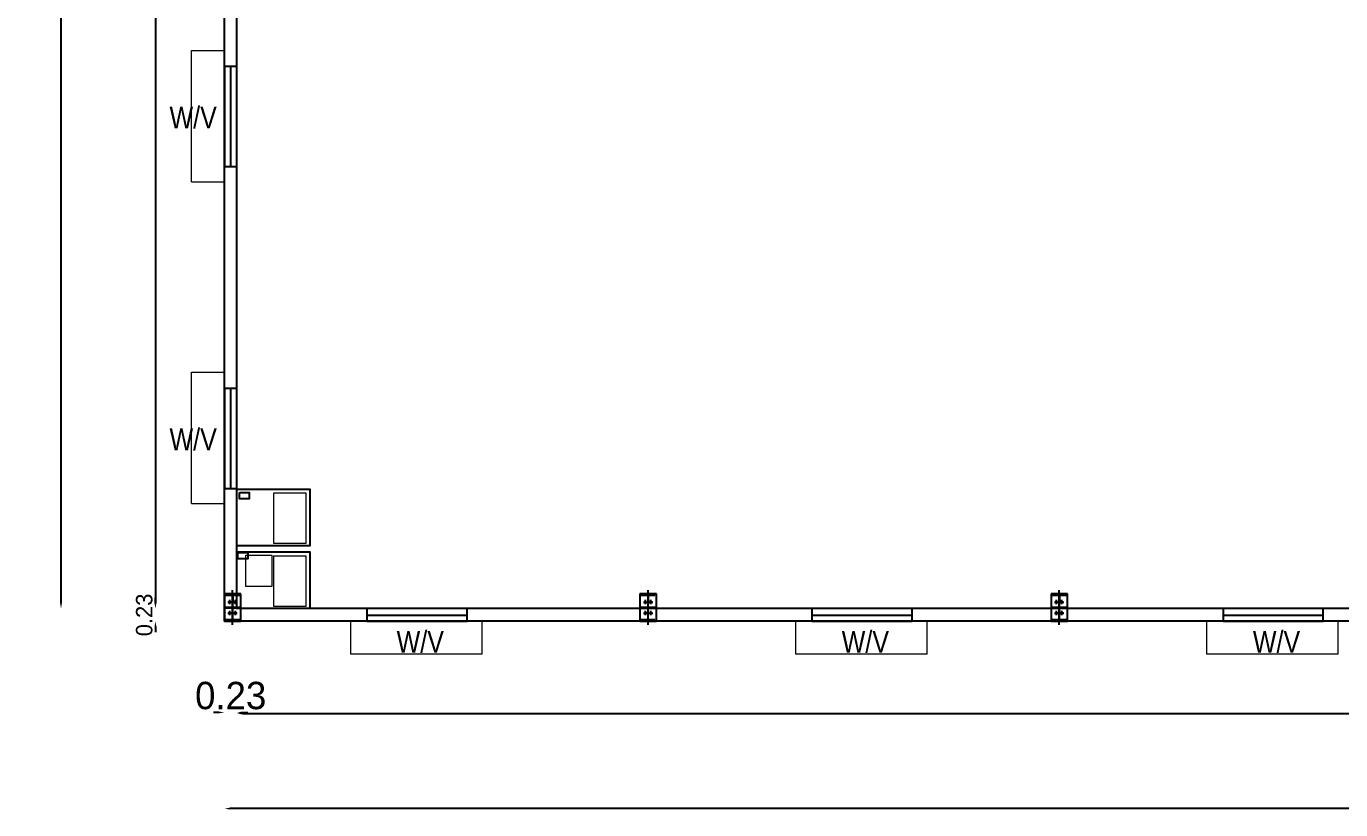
# Model space of a CAD drawing. Header units: metres. Extents: x -121582 to -58867, y 55115 to 110853.
# Drawn here: x -60605.79 to -60581.77, y 55117.44 to 55131.76 of the extents above; entities that cross this region are included whole.
import ezdxf

# ---------------------------------------------------------------- set-up
doc = ezdxf.new("R2010")
doc.units = ezdxf.units.M
doc.header["$PDMODE"] = 34
doc.linetypes.add('CEN', pattern=[1.75, 1.25, -0.25, 0, -0.25])
doc.linetypes.add('CENTER2', pattern=[1.125, 0.75, -0.125, 0.125, -0.125])
doc.layers.get('DefPoints').update_dxf_attribs({"color": 200})
for name, color, linetype in [('BLK_1_FLR_0_BLT_UP_AREA', 1, 'Continuous'), ('BLK_1_FLR_0_CARPET_AREA', 10, 'Continuous'), ('BLK_1_FLR_0_WASH', 60, 'Continuous'), ('BLK_1_FLR_0_WATER_CLOSET', 1, 'Continuous'), ('BLK_2_FLR_0_REGULAR_ROOM', 117, 'Continuous'), ('WORKSHOP_AREA', 121, 'Continuous')]:
    doc.layers.add(name, color=color, linetype=linetype)
doc.layers.add('BLK_1_FLR_0_URINAL', color=235, linetype='Continuous', lineweight=0)
doc.layers.add('TOILET_VENTILATION', color=6, linetype='Continuous', lineweight=0)
doc.styles.add('ANAND', font='BKANT.TTF')
doc.styles.add('style1', font='swissc.ttf', dxfattribs={"height": 70})
doc.dimstyles.new('V1', dxfattribs={"dimtxt": 0.3, "dimasz": 0.1, "dimexe": 0.02, "dimexo": 0.02, "dimgap": 0.05, "dimtad": 1, "dimzin": 0, "dimdsep": 46, "dimtxsty": 'ANAND', "dimcen": 0.09, "dimse1": 1, "dimse2": 1, "dimclrd": 3, "dimclre": 3, "dimclrt": 5, "dimadec": 0, "dimazin": 0, "dimtfac": 1, "dimtix": 1, "dimtofl": 0, "dimtmove": 2, "dimatfit": 0, "dimfxl": 0, "dimtolj": 1, "dimtzin": 0, "dimarcsym": 0})

# ---------------------------------------------------------------- blocks, each defined once
blk = doc.blocks.new('*D87')
at = {"color": 3, "lineweight": -2}
for p, q in [((-60602.27, 55119.214), (-60602.37, 55119.214)), ((-60601.84, 55119.214), (-60601.74, 55119.214))]:
    blk.add_line(p, q, dxfattribs=at)
at = {"color": 3}
for points in [[(-60602.27, 55119.231), (-60602.27, 55119.197), (-60602.17, 55119.214)], [(-60601.84, 55119.231), (-60601.84, 55119.197), (-60601.94, 55119.214)]]:
    blk.add_solid(points, dxfattribs=at)
at = {"layer": 'DefPoints', "color": 0}
for p in [(-60602.17, 55121.637, 1001.009), (-60601.94, 55121.637, 1001.009), (-60602.17, 55119.214)]:
    blk.add_point(p, dxfattribs=at)
at = {"color": 5, "insert": (-60602.055, 55119.52), "char_height": 0.5, "attachment_point": 5, "style": 'ANAND'}
blk.add_mtext('\\A1;0.23', dxfattribs=at)
blk = doc.blocks.new('*D88')
at = {"color": 3, "lineweight": -2}
blk.add_line((-60601.84, 55119.194), (-60545.537, 55119.194), dxfattribs=at)
at = {"color": 3}
for points in [[(-60601.84, 55119.211), (-60601.84, 55119.177), (-60601.94, 55119.194)], [(-60545.537, 55119.211), (-60545.537, 55119.177), (-60545.437, 55119.194)]]:
    blk.add_solid(points, dxfattribs=at)
at = {"layer": 'DefPoints', "color": 0}
for p in [(-60601.94, 55121.637, 1001.009), (-60545.437, 55121.637, 1001.009), (-60545.437, 55119.194)]:
    blk.add_point(p, dxfattribs=at)
at = {"color": 5, "insert": (-60573.688, 55119.501), "char_height": 0.5, "attachment_point": 5, "style": 'ANAND'}
blk.add_mtext('\\A1;56.50', dxfattribs=at)
blk = doc.blocks.new('*D44')
at = {"color": 3, "lineweight": -2}
blk.add_line((-60545.307, 55117.455), (-60602.07, 55117.455), dxfattribs=at)
at = {"color": 3}
for points in [[(-60602.07, 55117.472), (-60602.07, 55117.439), (-60602.17, 55117.455)], [(-60545.307, 55117.472), (-60545.307, 55117.439), (-60545.207, 55117.455)]]:
    blk.add_solid(points, dxfattribs=at)
at = {"layer": 'DefPoints', "color": 0}
for p in [(-60602.17, 55121.637, 1001.009), (-60545.207, 55121.637, 1001.009), (-60602.17, 55117.455)]:
    blk.add_point(p, dxfattribs=at)
at = {"color": 5, "insert": (-60573.688, 55117.764), "char_height": 0.5, "attachment_point": 5, "style": 'ANAND'}
blk.add_mtext('\\A1;56.96', dxfattribs=at)
blk = doc.blocks.new('*D89')
at = {"color": 3, "lineweight": -2}
blk.add_line((-60605.156, 55145.392), (-60605.156, 55121.212), dxfattribs=at)
at = {"color": 3}
for points in [[(-60605.172, 55145.392), (-60605.139, 55145.392), (-60605.156, 55145.492)], [(-60605.172, 55121.212), (-60605.139, 55121.212), (-60605.156, 55121.112)]]:
    blk.add_solid(points, dxfattribs=at)
at = {"layer": 'DefPoints', "color": 0}
for p in [(-60601.346, 55145.492, 1001.009), (-60605.156, 55121.112), (-60601.346, 55121.112, 1001.009)]:
    blk.add_point(p, dxfattribs=at)
at = {"color": 5, "insert": (-60605.462, 55133.302), "char_height": 0.5, "attachment_point": 5, "rotation": 90, "style": 'ANAND'}
blk.add_mtext('\\A1;24.38', dxfattribs=at)
blk = doc.blocks.new('*D94')
at = {"color": 3, "lineweight": -2}
blk.add_line((-60603.43, 55145.392), (-60603.43, 55121.212), dxfattribs=at)
at = {"color": 3}
for points in [[(-60603.446, 55145.392), (-60603.413, 55145.392), (-60603.43, 55145.492)], [(-60603.447, 55121.212), (-60603.413, 55121.212), (-60603.43, 55121.112)]]:
    blk.add_solid(points, dxfattribs=at)
at = {"layer": 'DefPoints', "color": 0}
for p in [(-60602.169, 55145.492, 1001.009), (-60603.43, 55121.112), (-60602.17, 55121.112, 1001.009)]:
    blk.add_point(p, dxfattribs=at)
at = {"color": 5, "insert": (-60603.634, 55133.302), "char_height": 0.3, "attachment_point": 5, "rotation": 89.9996, "style": 'ANAND'}
blk.add_mtext('\\A1;24.38', dxfattribs=at)
blk = doc.blocks.new('*D96')
at = {"color": 3, "lineweight": -2}
for p, q in [((-60603.43, 55121.212), (-60603.43, 55121.312)), ((-60603.43, 55120.782), (-60603.43, 55120.682))]:
    blk.add_line(p, q, dxfattribs=at)
at = {"color": 3}
for points in [[(-60603.447, 55121.212), (-60603.413, 55121.212), (-60603.43, 55121.112)], [(-60603.447, 55120.782), (-60603.413, 55120.782), (-60603.43, 55120.882)]]:
    blk.add_solid(points, dxfattribs=at)
at = {"layer": 'DefPoints', "color": 0}
for p in [(-60601.346, 55121.112, 1001.009), (-60603.43, 55120.882), (-60601.346, 55120.882, 1001.009)]:
    blk.add_point(p, dxfattribs=at)
at = {"color": 5, "insert": (-60603.634, 55120.997), "char_height": 0.3, "attachment_point": 5, "rotation": 90, "style": 'ANAND'}
blk.add_mtext('\\A1;0.23', dxfattribs=at)

msp = doc.modelspace()

# ---------------------------------------------------------------- linework, layer by layer
at = {"color": 2}
for p, q in [((-60602.17, 55120.882, 1001.009), (-60602.17, 55145.722, 1001.009)), ((-60601.94, 55121.112, 1001.009), (-60601.94, 55145.492, 1001.009)), ((-60571.89, 55121.112, 1001.009), (-60601.94, 55121.112, 1001.009)), ((-60545.307, 55120.882, 1001.009), (-60602.17, 55120.882, 1001.009))]:
    msp.add_line(p, q, dxfattribs=at)
at = {"color": 0, "linetype": 'CEN', "lineweight": 0, "ltscale": 100}
for p, q in [((-60602.77, 55131.319, 1001.009), (-60602.169, 55131.319, 1001.009)), ((-60602.77, 55128.918, 1001.009), (-60602.169, 55128.918, 1001.009)), ((-60602.77, 55125.434, 1001.009), (-60602.169, 55125.434, 1001.009)), ((-60602.77, 55123.034, 1001.009), (-60602.169, 55123.034, 1001.009)), ((-60599.862, 55120.282, 1001.009), (-60599.862, 55120.882, 1001.009)), ((-60597.462, 55120.282, 1001.009), (-60597.462, 55120.882, 1001.009)), ((-60591.729, 55120.282, 1001.009), (-60591.729, 55120.882, 1001.009)), ((-60589.329, 55120.282, 1001.009), (-60589.329, 55120.882, 1001.009)), ((-60584.216, 55120.282, 1001.009), (-60584.216, 55120.882, 1001.009)), ((-60581.816, 55120.282, 1001.009), (-60581.816, 55120.882, 1001.009))]:
    msp.add_line(p, q, dxfattribs=at)
at = {"color": 0, "linetype": 'CENTER2'}
for p, q in [((-60601.87, 55121.382, 1001.009), (-60602.17, 55121.382, 1001.009)), ((-60601.87, 55121.382, 1001.009), (-60602.17, 55121.382, 1001.009)), ((-60602.17, 55121.382, 1001.009), (-60602.17, 55120.882, 1001.009)), ((-60601.87, 55121.382, 1001.009), (-60602.17, 55121.382, 1001.009)), ((-60601.87, 55121.382, 1001.009), (-60602.17, 55121.382, 1001.009)), ((-60602.17, 55121.382, 1001.009), (-60602.17, 55120.882, 1001.009)), ((-60601.87, 55120.882, 1001.009), (-60601.87, 55121.382, 1001.009)), ((-60601.87, 55120.882, 1001.009), (-60601.87, 55121.382, 1001.009)), ((-60594.277, 55121.382, 1001.009), (-60594.577, 55121.382, 1001.009)), ((-60594.277, 55121.382, 1001.009), (-60594.577, 55121.382, 1001.009)), ((-60594.277, 55121.382, 1001.009), (-60594.577, 55121.382, 1001.009)), ((-60594.577, 55121.382, 1001.009), (-60594.577, 55120.882, 1001.009)), ((-60594.277, 55121.382, 1001.009), (-60594.577, 55121.382, 1001.009)), ((-60594.577, 55121.382, 1001.009), (-60594.577, 55120.882, 1001.009)), ((-60594.277, 55120.882, 1001.009), (-60594.277, 55121.382, 1001.009)), ((-60594.277, 55120.882, 1001.009), (-60594.277, 55121.382, 1001.009)), ((-60586.765, 55121.382, 1001.009), (-60587.065, 55121.382, 1001.009)), ((-60586.765, 55121.382, 1001.009), (-60587.065, 55121.382, 1001.009)), ((-60587.065, 55121.382, 1001.009), (-60587.065, 55120.882, 1001.009)), ((-60586.765, 55120.882, 1001.009), (-60586.765, 55121.382, 1001.009)), ((-60602.105, 55121.232, 1001.009), (-60602.035, 55121.232, 1001.009)), ((-60602.105, 55121.232, 1001.009), (-60602.035, 55121.232, 1001.009)), ((-60602.105, 55121.232, 1001.009), (-60602.035, 55121.232, 1001.009)), ((-60602.105, 55121.232, 1001.009), (-60602.035, 55121.232, 1001.009)), ((-60602.07, 55121.194, 1001.009), (-60602.07, 55121.27, 1001.009)), ((-60602.07, 55121.194, 1001.009), (-60602.07, 55121.27, 1001.009)), ((-60602.07, 55121.194, 1001.009), (-60602.07, 55121.27, 1001.009)), ((-60602.07, 55121.194, 1001.009), (-60602.07, 55121.27, 1001.009)), ((-60602.005, 55121.232, 1001.009), (-60601.935, 55121.232, 1001.009)), ((-60602.005, 55121.232, 1001.009), (-60601.935, 55121.232, 1001.009)), ((-60602.005, 55121.232, 1001.009), (-60601.935, 55121.232, 1001.009)), ((-60602.005, 55121.232, 1001.009), (-60601.935, 55121.232, 1001.009)), ((-60601.97, 55121.194, 1001.009), (-60601.97, 55121.27, 1001.009)), ((-60601.97, 55121.194, 1001.009), (-60601.97, 55121.27, 1001.009)), ((-60601.97, 55121.194, 1001.009), (-60601.97, 55121.27, 1001.009)), ((-60601.97, 55121.194, 1001.009), (-60601.97, 55121.27, 1001.009)), ((-60594.512, 55121.232, 1001.009), (-60594.442, 55121.232, 1001.009)), ((-60594.512, 55121.232, 1001.009), (-60594.442, 55121.232, 1001.009)), ((-60594.512, 55121.232, 1001.009), (-60594.442, 55121.232, 1001.009)), ((-60594.477, 55121.194, 1001.009), (-60594.477, 55121.27, 1001.009)), ((-60594.477, 55121.194, 1001.009), (-60594.477, 55121.27, 1001.009)), ((-60594.477, 55121.194, 1001.009), (-60594.477, 55121.27, 1001.009)), ((-60594.477, 55121.194, 1001.009), (-60594.477, 55121.27, 1001.009)), ((-60594.412, 55121.232, 1001.009), (-60594.342, 55121.232, 1001.009)), ((-60594.412, 55121.232, 1001.009), (-60594.342, 55121.232, 1001.009)), ((-60594.412, 55121.232, 1001.009), (-60594.342, 55121.232, 1001.009)), ((-60594.377, 55121.194, 1001.009), (-60594.377, 55121.27, 1001.009)), ((-60594.377, 55121.194, 1001.009), (-60594.377, 55121.27, 1001.009)), ((-60594.377, 55121.194, 1001.009), (-60594.377, 55121.27, 1001.009)), ((-60594.377, 55121.194, 1001.009), (-60594.377, 55121.27, 1001.009)), ((-60587, 55121.232, 1001.009), (-60586.93, 55121.232, 1001.009)), ((-60587, 55121.232, 1001.009), (-60586.93, 55121.232, 1001.009)), ((-60586.965, 55121.194, 1001.009), (-60586.965, 55121.27, 1001.009)), ((-60586.965, 55121.194, 1001.009), (-60586.965, 55121.27, 1001.009)), ((-60586.9, 55121.232, 1001.009), (-60586.83, 55121.232, 1001.009)), ((-60586.9, 55121.232, 1001.009), (-60586.83, 55121.232, 1001.009)), ((-60586.865, 55121.194, 1001.009), (-60586.865, 55121.27, 1001.009)), ((-60586.865, 55121.194, 1001.009), (-60586.865, 55121.27, 1001.009)), ((-60602.17, 55120.882, 1001.009), (-60601.87, 55120.882, 1001.009)), ((-60602.17, 55120.882, 1001.009), (-60601.87, 55120.882, 1001.009)), ((-60602.105, 55121.032, 1001.009), (-60602.035, 55121.032, 1001.009)), ((-60602.105, 55121.032, 1001.009), (-60602.035, 55121.032, 1001.009)), ((-60602.105, 55121.032, 1001.009), (-60602.035, 55121.032, 1001.009)), ((-60602.105, 55121.032, 1001.009), (-60602.035, 55121.032, 1001.009)), ((-60602.07, 55120.994, 1001.009), (-60602.07, 55121.07, 1001.009)), ((-60602.07, 55120.994, 1001.009), (-60602.07, 55121.07, 1001.009)), ((-60602.07, 55120.994, 1001.009), (-60602.07, 55121.07, 1001.009)), ((-60602.07, 55120.994, 1001.009), (-60602.07, 55121.07, 1001.009)), ((-60602.005, 55121.032, 1001.009), (-60601.935, 55121.032, 1001.009)), ((-60602.005, 55121.032, 1001.009), (-60601.935, 55121.032, 1001.009)), ((-60602.005, 55121.032, 1001.009), (-60601.935, 55121.032, 1001.009)), ((-60602.005, 55121.032, 1001.009), (-60601.935, 55121.032, 1001.009)), ((-60601.97, 55120.994, 1001.009), (-60601.97, 55121.07, 1001.009)), ((-60601.97, 55120.994, 1001.009), (-60601.97, 55121.07, 1001.009)), ((-60601.97, 55120.994, 1001.009), (-60601.97, 55121.07, 1001.009)), ((-60601.97, 55120.994, 1001.009), (-60601.97, 55121.07, 1001.009)), ((-60594.577, 55120.882, 1001.009), (-60594.277, 55120.882, 1001.009)), ((-60594.577, 55120.882, 1001.009), (-60594.277, 55120.882, 1001.009)), ((-60594.512, 55121.032, 1001.009), (-60594.442, 55121.032, 1001.009)), ((-60594.512, 55121.032, 1001.009), (-60594.442, 55121.032, 1001.009)), ((-60594.512, 55121.032, 1001.009), (-60594.442, 55121.032, 1001.009)), ((-60594.512, 55121.032, 1001.009), (-60594.442, 55121.032, 1001.009)), ((-60594.477, 55120.994, 1001.009), (-60594.477, 55121.07, 1001.009)), ((-60594.477, 55120.994, 1001.009), (-60594.477, 55121.07, 1001.009)), ((-60594.477, 55120.994, 1001.009), (-60594.477, 55121.07, 1001.009)), ((-60594.477, 55120.994, 1001.009), (-60594.477, 55121.07, 1001.009)), ((-60594.412, 55121.032, 1001.009), (-60594.342, 55121.032, 1001.009)), ((-60594.412, 55121.032, 1001.009), (-60594.342, 55121.032, 1001.009)), ((-60594.412, 55121.032, 1001.009), (-60594.342, 55121.032, 1001.009)), ((-60594.412, 55121.032, 1001.009), (-60594.342, 55121.032, 1001.009)), ((-60594.377, 55120.994, 1001.009), (-60594.377, 55121.07, 1001.009)), ((-60594.377, 55120.994, 1001.009), (-60594.377, 55121.07, 1001.009)), ((-60594.377, 55120.994, 1001.009), (-60594.377, 55121.07, 1001.009)), ((-60594.377, 55120.994, 1001.009), (-60594.377, 55121.07, 1001.009)), ((-60587.065, 55120.882, 1001.009), (-60586.765, 55120.882, 1001.009)), ((-60587, 55121.032, 1001.009), (-60586.93, 55121.032, 1001.009)), ((-60587, 55121.032, 1001.009), (-60586.93, 55121.032, 1001.009)), ((-60586.965, 55120.994, 1001.009), (-60586.965, 55121.07, 1001.009)), ((-60586.965, 55120.994, 1001.009), (-60586.965, 55121.07, 1001.009)), ((-60586.9, 55121.032, 1001.009), (-60586.83, 55121.032, 1001.009)), ((-60586.9, 55121.032, 1001.009), (-60586.83, 55121.032, 1001.009)), ((-60586.865, 55120.994, 1001.009), (-60586.865, 55121.07, 1001.009)), ((-60586.865, 55120.994, 1001.009), (-60586.865, 55121.07, 1001.009))]:
    msp.add_line(p, q, dxfattribs=at)
at = {"color": 0, "linetype": 'CENTER2', "ltscale": 100}
for p, q in [((-60602.02, 55120.817, 1001.009), (-60602.02, 55121.448, 1001.009)), ((-60594.427, 55120.817, 1001.009), (-60594.427, 55121.448, 1001.009)), ((-60594.427, 55120.817, 1001.009), (-60594.427, 55121.448, 1001.009)), ((-60586.915, 55120.817, 1001.009), (-60586.915, 55121.448, 1001.009)), ((-60602.064, 55121.132, 1001.009), (-60601.975, 55121.132, 1001.009)), ((-60602.064, 55121.132, 1001.009), (-60601.975, 55121.132, 1001.009)), ((-60594.472, 55121.132, 1001.009), (-60594.383, 55121.132, 1001.009)), ((-60586.959, 55121.132, 1001.009), (-60586.87, 55121.132, 1001.009))]:
    msp.add_line(p, q, dxfattribs=at)
at = {"color": 0}
for p, q in [((-60602.17, 55121.136, 1001.009), (-60602.022, 55121.136, 1001.009)), ((-60602.17, 55121.136, 1001.009), (-60602.022, 55121.136, 1001.009)), ((-60602.17, 55121.128, 1001.009), (-60602.022, 55121.128, 1001.009)), ((-60602.17, 55121.128, 1001.009), (-60602.022, 55121.128, 1001.009)), ((-60602.017, 55121.136, 1001.009), (-60601.87, 55121.136, 1001.009)), ((-60602.017, 55121.136, 1001.009), (-60601.87, 55121.136, 1001.009)), ((-60602.017, 55121.128, 1001.009), (-60601.87, 55121.128, 1001.009)), ((-60602.017, 55121.128, 1001.009), (-60601.87, 55121.128, 1001.009)), ((-60594.577, 55121.136, 1001.009), (-60594.43, 55121.136, 1001.009)), ((-60594.577, 55121.128, 1001.009), (-60594.43, 55121.128, 1001.009)), ((-60594.425, 55121.136, 1001.009), (-60594.277, 55121.136, 1001.009)), ((-60594.425, 55121.128, 1001.009), (-60594.277, 55121.128, 1001.009)), ((-60587.065, 55121.136, 1001.009), (-60586.917, 55121.136, 1001.009)), ((-60587.065, 55121.128, 1001.009), (-60586.917, 55121.128, 1001.009)), ((-60586.912, 55121.136, 1001.009), (-60586.765, 55121.136, 1001.009)), ((-60586.912, 55121.128, 1001.009), (-60586.765, 55121.128, 1001.009))]:
    msp.add_line(p, q, dxfattribs=at)
at = {"color": 2, "elevation": 1001.009}
msp.add_lwpolyline([(-60545.307, 55120.882), (-60602.17, 55120.882), (-60602.17, 55145.722), (-60601.346, 55145.722)], dxfattribs=at)
at = {"color": 1, "elevation": 1001.009}
msp.add_lwpolyline([(-60602.17, 55145.722), (-60545.307, 55145.722), (-60545.307, 55120.882), (-60602.17, 55120.882)], close=True, dxfattribs=at)
at = {"color": 0, "linetype": 'CEN', "lineweight": 0, "ltscale": 100, "elevation": 1001.009}
for points in [[(-60602.77, 55128.918), (-60602.77, 55131.319)], [(-60602.77, 55123.034), (-60602.77, 55125.434)], [(-60597.462, 55120.282), (-60599.862, 55120.282)], [(-60589.329, 55120.282), (-60591.729, 55120.282)], [(-60581.816, 55120.282), (-60584.216, 55120.282)]]:
    msp.add_lwpolyline(points, dxfattribs=at)
at = {"lineweight": 25, "elevation": 1001.009}
for points in [[(-60601.94, 55131.023), (-60602.169, 55131.023), (-60602.169, 55129.193), (-60601.94, 55129.193)], [(-60601.94, 55125.139), (-60602.169, 55125.139), (-60602.169, 55123.309), (-60601.94, 55123.309)], [(-60599.566, 55121.112), (-60599.566, 55120.882), (-60597.736, 55120.882), (-60597.736, 55121.112)], [(-60591.433, 55121.112), (-60591.433, 55120.882), (-60589.603, 55120.882), (-60589.603, 55121.112)], [(-60583.921, 55121.112), (-60583.921, 55120.882), (-60582.091, 55120.882), (-60582.091, 55121.112)]]:
    msp.add_lwpolyline(points, close=True, dxfattribs=at)
for points in [[(-60602.059, 55131.023), (-60602.059, 55129.193)], [(-60602.059, 55125.139), (-60602.059, 55123.309)], [(-60601.931, 55121.112), (-60601.931, 55121.112)], [(-60599.566, 55120.993), (-60597.736, 55120.993)], [(-60591.433, 55120.993), (-60589.603, 55120.993)], [(-60583.921, 55120.993), (-60582.091, 55120.993)]]:
    msp.add_lwpolyline(points, dxfattribs=at)
at = {"color": 0, "linetype": 'CENTER2', "elevation": 1001.009}
for points in [[(-60602.017, 55121.357), (-60601.895, 55121.357), (-60601.895, 55121.367), (-60602.145, 55121.367), (-60602.145, 55121.357), (-60602.022, 55121.357), (-60602.022, 55120.907), (-60602.145, 55120.907), (-60602.145, 55120.897)], [(-60602.017, 55121.357), (-60601.895, 55121.357), (-60601.895, 55121.367), (-60602.145, 55121.367), (-60602.145, 55121.357), (-60602.022, 55121.357), (-60602.022, 55120.907), (-60602.145, 55120.907), (-60602.145, 55120.897)], [(-60602.145, 55120.897), (-60601.895, 55120.897), (-60601.895, 55120.907), (-60602.017, 55120.907), (-60602.017, 55121.357), (-60602.017, 55121.235)], [(-60602.145, 55120.897), (-60601.895, 55120.897), (-60601.895, 55120.907), (-60602.017, 55120.907), (-60602.017, 55121.357), (-60602.017, 55121.235)], [(-60594.425, 55121.357), (-60594.302, 55121.357), (-60594.302, 55121.367), (-60594.552, 55121.367), (-60594.552, 55121.357), (-60594.43, 55121.357), (-60594.43, 55120.907), (-60594.552, 55120.907), (-60594.552, 55120.897)], [(-60594.425, 55121.357), (-60594.302, 55121.357), (-60594.302, 55121.367), (-60594.552, 55121.367), (-60594.552, 55121.357), (-60594.43, 55121.357), (-60594.43, 55120.907), (-60594.552, 55120.907), (-60594.552, 55120.897)], [(-60594.552, 55120.897), (-60594.302, 55120.897), (-60594.302, 55120.907), (-60594.425, 55120.907), (-60594.425, 55121.357), (-60594.425, 55121.235)], [(-60594.552, 55120.897), (-60594.302, 55120.897), (-60594.302, 55120.907), (-60594.425, 55120.907), (-60594.425, 55121.357), (-60594.425, 55121.235)], [(-60586.912, 55121.357), (-60586.79, 55121.357), (-60586.79, 55121.367), (-60587.04, 55121.367), (-60587.04, 55121.357), (-60586.917, 55121.357), (-60586.917, 55120.907), (-60587.04, 55120.907), (-60587.04, 55120.897)], [(-60587.04, 55120.897), (-60586.79, 55120.897), (-60586.79, 55120.907), (-60586.912, 55120.907), (-60586.912, 55121.357), (-60586.912, 55121.235)]]:
    msp.add_lwpolyline(points, dxfattribs=at)
at = {"color": 0, "linetype": 'CENTER2'}
for centre in [(-60602.07, 55121.232, 1001.009), (-60602.07, 55121.232, 1001.009), (-60602.07, 55121.232, 1001.009), (-60602.07, 55121.232, 1001.009), (-60601.97, 55121.232, 1001.009), (-60601.97, 55121.232, 1001.009), (-60601.97, 55121.232, 1001.009), (-60601.97, 55121.232, 1001.009), (-60594.477, 55121.232, 1001.009), (-60594.477, 55121.232, 1001.009), (-60594.477, 55121.232, 1001.009), (-60594.377, 55121.232, 1001.009), (-60594.377, 55121.232, 1001.009), (-60594.377, 55121.232, 1001.009), (-60586.965, 55121.232, 1001.009), (-60586.965, 55121.232, 1001.009), (-60586.865, 55121.232, 1001.009), (-60586.865, 55121.232, 1001.009), (-60602.07, 55121.032, 1001.009), (-60602.07, 55121.032, 1001.009), (-60602.07, 55121.032, 1001.009), (-60602.07, 55121.032, 1001.009), (-60601.97, 55121.032, 1001.009), (-60601.97, 55121.032, 1001.009), (-60601.97, 55121.032, 1001.009), (-60601.97, 55121.032, 1001.009), (-60594.477, 55121.032, 1001.009), (-60594.477, 55121.032, 1001.009), (-60594.477, 55121.032, 1001.009), (-60594.477, 55121.032, 1001.009), (-60594.377, 55121.032, 1001.009), (-60594.377, 55121.032, 1001.009), (-60594.377, 55121.032, 1001.009), (-60594.377, 55121.032, 1001.009), (-60586.965, 55121.032, 1001.009), (-60586.965, 55121.032, 1001.009), (-60586.865, 55121.032, 1001.009), (-60586.865, 55121.032, 1001.009)]:
    msp.add_circle(centre, 0.0145, dxfattribs=at)
at = {"layer": 'BLK_1_FLR_0_BLT_UP_AREA', "color": 44, "elevation": 1001.009}
msp.add_lwpolyline([(-60602.17, 55145.722), (-60545.307, 55145.722), (-60545.307, 55120.882), (-60602.17, 55120.882)], close=True, dxfattribs=at)
at = {"layer": 'BLK_1_FLR_0_CARPET_AREA', "color": 44, "elevation": 1001.009}
msp.add_lwpolyline([(-60601.94, 55145.492), (-60545.537, 55145.492), (-60545.537, 55121.112), (-60601.94, 55121.112)], close=True, dxfattribs=at)
at = {"layer": 'BLK_1_FLR_0_URINAL', "elevation": 1001.009}
msp.add_lwpolyline([(-60601.778, 55122.092), (-60601.305, 55122.092), (-60601.305, 55121.517), (-60601.778, 55121.517)], close=True, dxfattribs=at)
at = {"layer": 'BLK_1_FLR_0_WASH', "color": 60}
for points in [[(-60601.897, 55123.235), (-60601.715, 55123.235), (-60601.715, 55123.12), (-60601.897, 55123.12)], [(-60601.922, 55122.138), (-60601.74, 55122.138), (-60601.74, 55122.022), (-60601.922, 55122.022)]]:
    msp.add_lwpolyline(points, close=True, dxfattribs=at)
at = {"layer": 'BLK_1_FLR_0_WATER_CLOSET', "color": 2, "elevation": 1001.009}
msp.add_lwpolyline([(-60601.94, 55123.298), (-60600.606, 55123.298), (-60600.606, 55122.261), (-60601.94, 55122.261)], close=True, dxfattribs=at)
at = {"layer": 'BLK_1_FLR_0_WATER_CLOSET', "color": 1, "elevation": 1001.009}
msp.add_lwpolyline([(-60601.94, 55122.149), (-60600.606, 55122.149), (-60600.606, 55121.112), (-60601.94, 55121.112)], close=True, dxfattribs=at)
at = {"layer": 'BLK_2_FLR_0_REGULAR_ROOM', "color": 4, "elevation": 1001.009}
msp.add_lwpolyline([(-60601.94, 55145.492), (-60545.537, 55145.492), (-60545.537, 55121.112), (-60601.94, 55121.112)], close=True, dxfattribs=at)
at = {"layer": 'TOILET_VENTILATION', "elevation": 1001.009}
for points in [[(-60601.273, 55122.308), (-60600.673, 55122.308), (-60600.673, 55123.222), (-60601.273, 55123.222)], [(-60601.273, 55121.155), (-60600.673, 55121.155), (-60600.673, 55122.069), (-60601.273, 55122.069)]]:
    msp.add_lwpolyline(points, close=True, dxfattribs=at)
at = {"layer": 'WORKSHOP_AREA', "elevation": 1001.009}
msp.add_lwpolyline([(-60601.94, 55145.492), (-60545.537, 55145.492), (-60545.537, 55121.112), (-60601.94, 55121.112)], close=True, dxfattribs=at)

# ---------------------------------------------------------------- texts
at = {"char_height": 0.4, "attachment_point": 7, "style": 'style1'}
for insert in [(-60603.173, 55129.886), (-60603.173, 55124.002), (-60599.023, 55120.3), (-60590.89, 55120.3), (-60583.377, 55120.3)]:
    msp.add_mtext('W/V', dxfattribs=dict(at, insert=insert))

# ---------------------------------------------------------------- dimensions: what is measured, and where the dimension line sits
at = {"color": 6}
for p1, p2, distance, picture, middle in [((-60601.346, 55145.492, 1001.009), (-60601.346, 55121.112, 1001.009), -3.809, '*D89', (-60605.462, 55133.302)), ((-60601.94, 55121.637, 1001.009), (-60602.17, 55121.637, 1001.009), 2.423, '*D87', (-60602.055, 55119.52)), ((-60545.207, 55121.637, 1001.009), (-60602.17, 55121.637, 1001.009), 4.182, '*D44', (-60573.688, 55117.764)), ((-60601.94, 55121.637, 1001.009), (-60545.437, 55121.637, 1001.009), -2.443, '*D88', (-60573.688, 55119.501))]:
    dim = msp.add_aligned_dim(p1=p1, p2=p2, distance=distance, dimstyle='V1', override={"dimtxt": 0.5, "dimfxl": 0.18, "dimfxlon": 1, "dimarcsym": 1}, dxfattribs=at)
    dim.commit()
    dim.dimension.update_dxf_attribs({"geometry": picture, "text_midpoint": middle})
at = {"color": 2}
for p1, p2, distance, picture, middle in [((-60602.169, 55145.492, 1001.009), (-60602.17, 55121.112, 1001.009), -1.26, '*D94', (-60603.634, 55133.302)), ((-60601.346, 55121.112, 1001.009), (-60601.346, 55120.882, 1001.009), -2.084, '*D96', (-60603.634, 55120.997))]:
    dim = msp.add_aligned_dim(p1=p1, p2=p2, distance=distance, dimstyle='V1', override={"dimfxl": 0.18, "dimfxlon": 1, "dimarcsym": 1}, dxfattribs=at)
    dim.commit()
    dim.dimension.update_dxf_attribs({"geometry": picture, "text_midpoint": middle})

doc.saveas('drawing.dxf')
